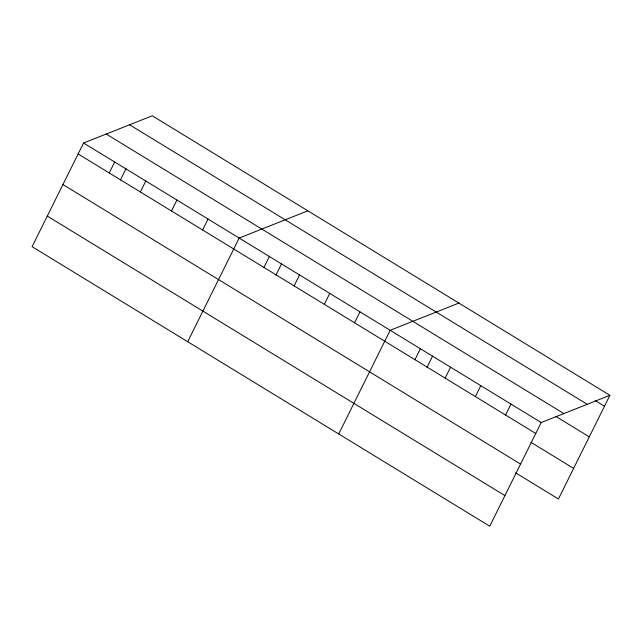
<?xml version="1.0" encoding="UTF-8"?>
<svg xmlns="http://www.w3.org/2000/svg" width="642" height="642" viewBox="0 0 642 642"><rect width="100%" height="100%" fill="white"/><g stroke="black" fill="none" stroke-linecap="round" stroke-linejoin="round"><path stroke-width="0.96" d="M83.564 143.014L32.1 246.68L489.726 526.207L541.19 422.54L609.9 395.32L152.274 115.793L83.564 143.014L541.19 422.54M109.252 172.955L114.677 162.025M120.351 180.097L126.001 168.71M140.373 191.966L145.798 181.028M171.486 210.969L176.919 200.039M202.607 229.98L208.04 219.042M187.697 341.721L239.153 238.054L307.863 210.833M263.934 267.441L269.359 256.503M275.94 275.137L281.597 263.75M294.132 285.883L299.565 274.953M324.338 304.332L329.763 293.402M354.545 322.782L359.969 311.851M338.711 433.968L390.175 330.293L458.886 303.072M414.949 359.68L420.374 348.742M426.962 367.385L432.612 355.997M445.155 378.13L450.58 367.192M475.353 396.579L480.786 385.641M505.559 415.029L510.984 404.091M609.9 395.32L558.436 498.986L515.646 472.849M595.246 400.616L604.475 406.25M129.596 124.773L587.229 404.3M106.235 134.026L563.861 413.56M555.723 416.353L589.284 436.857M78.131 153.952L535.765 433.478M530.838 442.25L573.627 468.387M62.94 184.551L520.574 464.078M47.291 216.081L504.917 495.608"/></g></svg>
